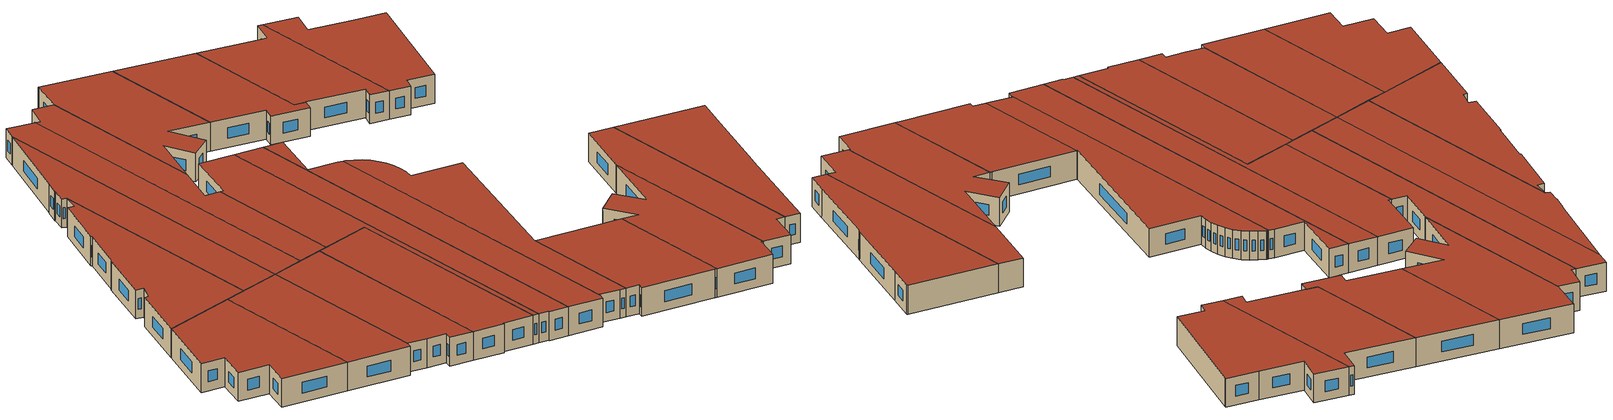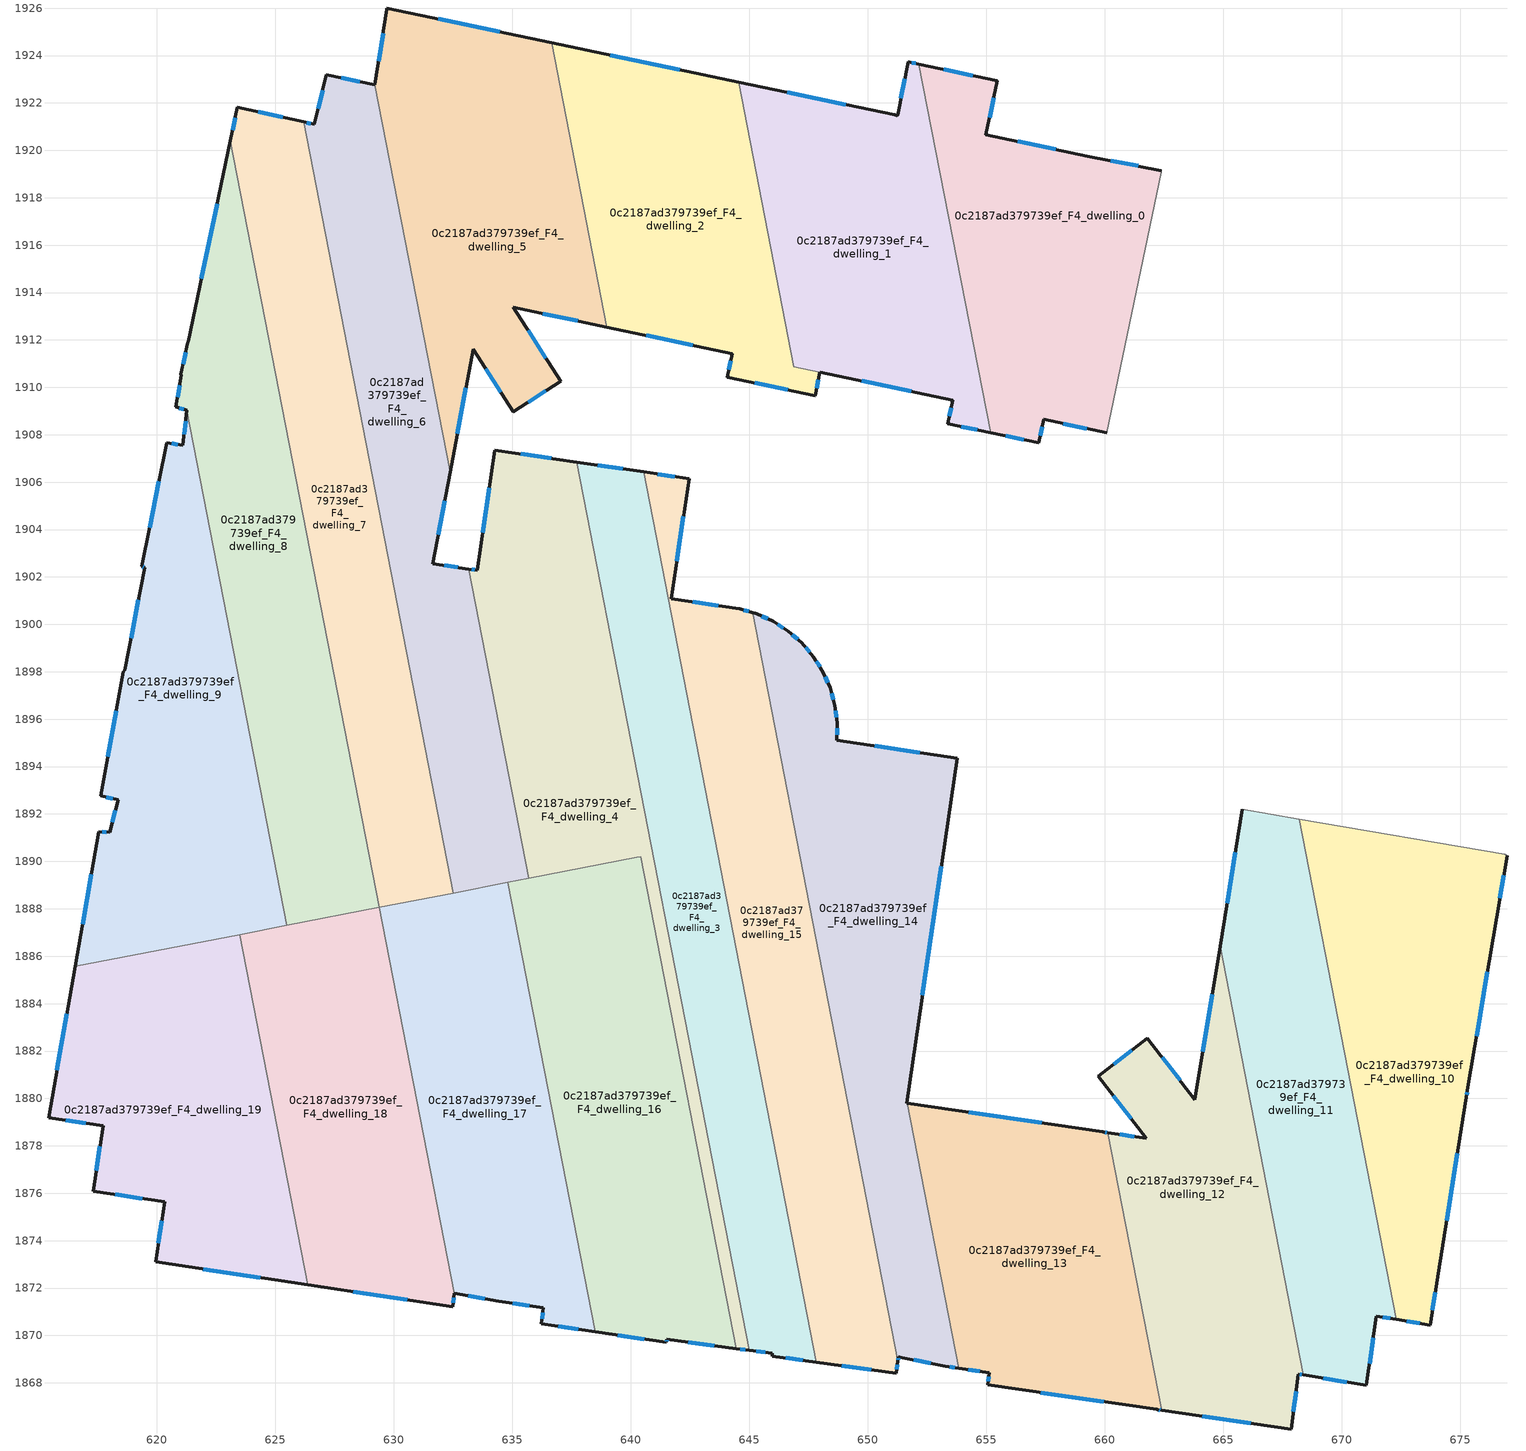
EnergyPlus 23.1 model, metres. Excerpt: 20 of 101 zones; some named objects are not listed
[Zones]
0c2187ad379739ef_F4_dwelling_0
 floor to 0c2187ad379739ef_F3_dwelling_0 (EU_floor_Construction): 662.39,1919.15 662.38,1919.07 660.07,1908.08 657.42,1908.65 657.22,1907.65 655.18,1908.08 652.16,1923.64 655.46,1922.93 654.99,1920.66 659.26,1919.76 z12
 wall outside (EU_wall_Construction): 655.18,1908.08 657.22,1907.65 657.42,1908.65 660.07,1908.08 / 662.39,1919.15 659.26,1919.76 654.99,1920.66 655.46,1922.93 652.16,1923.64 z12:15
 wall adiabatic (EU_wall_Construction): 660.07,1908.08 662.38,1919.07 662.39,1919.15 z12:15
 wall to 0c2187ad379739ef_F4_dwelling_1 (EU_wall_Construction): 652.16,1923.64 655.18,1908.08 z12:15
 window (EU_Window_Construction): 658.25,1908.47 659.24,1908.26 / 657.29,1907.96 657.36,1908.33 / 655.82,1907.95 656.58,1907.79 / 654.43,1923.15 653.2,1923.42 / 655.14,1921.37 655.32,1922.22 / 657.92,1920.04 656.33,1920.38 / 661.41,1919.34 660.24,1919.57 z12.94:14.06
 roof outside (EU_roof_Construction): 660.07,1908.08 662.38,1919.07 662.39,1919.15 659.26,1919.76 654.99,1920.66 655.46,1922.93 652.16,1923.64 655.18,1908.08 657.22,1907.65 657.42,1908.65 z15
0c2187ad379739ef_F4_dwelling_1
 floor to 0c2187ad379739ef_F3_dwelling_1 (EU_floor_Construction): 652.16,1923.64 655.18,1908.08 653.38,1908.47 653.59,1909.46 646.88,1910.88 644.55,1922.88 651.14,1921.49 651.25,1921.47 651.26,1921.49 651.71,1923.74 z12
 wall outside (EU_wall_Construction): 647.99,1910.64 653.59,1909.46 653.38,1908.47 655.18,1908.08 / 652.16,1923.64 651.71,1923.74 651.26,1921.49 651.25,1921.47 651.14,1921.49 644.55,1922.88 z12:15
 wall to 0c2187ad379739ef_F4_dwelling_2 (EU_wall_Construction): 646.88,1910.87 647.98,1910.64 / 644.55,1922.88 646.88,1910.88 z12:15
 window (EU_Window_Construction): 653.52,1909.15 653.44,1908.78 / 649.74,1910.27 651.83,1909.83 / 649.07,1921.93 646.61,1922.45 / 651.57,1923.03 651.4,1922.19 / 652.02,1923.67 651.85,1923.71 / 653.94,1908.35 654.62,1908.2 z12.94:14.06
 roof outside (EU_roof_Construction): 655.18,1908.08 652.16,1923.64 651.71,1923.74 651.26,1921.49 651.25,1921.47 651.14,1921.49 644.55,1922.88 646.88,1910.88 653.59,1909.46 653.38,1908.47 z15
0c2187ad379739ef_F4_dwelling_10
 floor to 0c2187ad379739ef_F3_dwelling_10 (EU_floor_Construction): 676.88,1890.3 676.98,1890.24 676.53,1887.63 675.3,1880.34 675.25,1880.06 674.04,1872.47 673.73,1870.43 672.3,1870.67 668.2,1891.78 z12
 wall outside (EU_wall_Construction): 672.3,1870.67 673.73,1870.43 674.04,1872.47 675.25,1880.06 675.3,1880.34 676.53,1887.63 676.98,1890.24 z12:15
 wall to 0c2187ad379739ef_F4_dwelling_11 (EU_wall_Construction): 668.2,1891.78 672.3,1870.67 z12:15
 wall adiabatic (EU_wall_Construction): 676.98,1890.24 676.88,1890.3 668.2,1891.78 z12:15
 window (EU_Window_Construction): 675.69,1882.63 676.14,1885.35 / 675.27,1880.15 675.29,1880.25 / 674.42,1874.85 674.87,1877.68 / 673.83,1871.07 673.94,1871.83 / 672.75,1870.6 673.28,1870.51 / 676.67,1888.45 676.84,1889.42 z12.94:14.06
 roof outside (EU_roof_Construction): 673.73,1870.43 674.04,1872.47 675.25,1880.06 675.3,1880.34 676.53,1887.63 676.98,1890.24 676.88,1890.3 668.2,1891.78 672.3,1870.67 z15
0c2187ad379739ef_F4_dwelling_11
 floor to 0c2187ad379739ef_F3_dwelling_11 (EU_floor_Construction): 668.2,1891.78 672.3,1870.67 671.46,1870.82 671.04,1867.9 668.37,1868.33 664.86,1886.41 665.81,1892.19 z12
 wall outside (EU_wall_Construction): 668.37,1868.33 671.04,1867.9 671.46,1870.82 672.3,1870.67 / 665.81,1892.19 664.86,1886.41 z12:15
 wall adiabatic (EU_wall_Construction): 668.2,1891.78 665.81,1892.19 z12:15
 wall to 0c2187ad379739ef_F4_dwelling_12 (EU_wall_Construction): 664.86,1886.41 668.37,1868.33 z12:15
 window (EU_Window_Construction): 671.72,1870.77 672.04,1870.72 / 671.17,1868.81 671.33,1869.9 / 669.21,1868.2 670.2,1868.03 / 665.51,1890.38 665.16,1888.23 z12.94:14.06
 roof outside (EU_roof_Construction): 671.04,1867.9 671.46,1870.82 672.3,1870.67 668.2,1891.78 665.81,1892.19 664.86,1886.41 668.37,1868.33 z15
0c2187ad379739ef_F4_dwelling_12
 floor to 0c2187ad379739ef_F3_dwelling_12 (EU_floor_Construction): 664.86,1886.41 668.37,1868.33 668.16,1868.37 667.86,1866.05 662.4,1866.84 660.12,1878.55 661.75,1878.32 659.72,1880.94 661.8,1882.55 663.8,1879.95 z12
 wall outside (EU_wall_Construction): 664.86,1886.41 663.8,1879.95 661.8,1882.55 659.72,1880.94 661.75,1878.32 660.12,1878.55 / 662.4,1866.84 667.86,1866.05 668.16,1868.37 668.37,1868.33 z12:15
 wall to 0c2187ad379739ef_F4_dwelling_13 (EU_wall_Construction): 660.12,1878.55 662.4,1866.84 z12:15
 window (EU_Window_Construction): 660.35,1880.12 661.11,1879.14 / 661.15,1882.04 660.37,1881.44 / 663.17,1880.76 662.43,1881.73 / 664.53,1884.39 664.13,1881.98 / 668.23,1868.36 668.31,1868.34 / 667.96,1866.78 668.07,1867.64 / 664.11,1866.6 666.15,1866.3 / 661.24,1878.39 660.63,1878.48 z12.94:14.06
 roof outside (EU_roof_Construction): 667.86,1866.05 668.16,1868.37 668.37,1868.33 664.86,1886.41 663.8,1879.95 661.8,1882.55 659.72,1880.94 661.75,1878.32 660.12,1878.55 662.4,1866.84 z15
0c2187ad379739ef_F4_dwelling_13
 floor to 0c2187ad379739ef_F3_dwelling_13 (EU_floor_Construction): 660.12,1878.55 662.4,1866.84 662.24,1866.87 662.19,1866.88 655.05,1867.91 655.12,1868.42 653.84,1868.62 651.68,1879.79 659.91,1878.58 659.97,1878.58 z12
 wall outside (EU_wall_Construction): 660.12,1878.55 659.97,1878.58 659.91,1878.58 651.68,1879.79 / 653.84,1868.62 655.12,1868.42 655.05,1867.91 662.19,1866.88 662.24,1866.87 662.4,1866.84 z12:15
 wall to 0c2187ad379739ef_F4_dwelling_14 (EU_wall_Construction): 651.68,1879.79 653.84,1868.62 z12:15
 window (EU_Window_Construction): 657.33,1878.96 654.26,1879.41 / 660.07,1878.56 660.02,1878.57 / 662.29,1866.86 662.35,1866.85 / 657.29,1867.59 659.95,1867.2 / 655.1,1868.26 655.08,1868.07 / 654.25,1868.56 654.72,1868.48 z12.94:14.06
 roof outside (EU_roof_Construction): 662.4,1866.84 660.12,1878.55 659.97,1878.58 659.91,1878.58 651.68,1879.79 653.84,1868.62 655.12,1868.42 655.05,1867.91 662.19,1866.88 662.24,1866.87 z15
0c2187ad379739ef_F4_dwelling_14
 floor to 0c2187ad379739ef_F3_dwelling_14 (EU_floor_Construction): 653.77,1894.35 651.64,1879.8 651.68,1879.79 653.84,1868.62 653.27,1868.71 651.34,1869.09 651.29,1869.09 651.27,1868.93 645.14,1900.5 645.25,1900.47 645.32,1900.45 646,1900.13 646.64,1899.71 647.22,1899.22 647.71,1898.64 648.11,1898 648.41,1897.32 648.61,1896.59 648.71,1895.86 648.7,1895.11 z12
 wall outside (EU_wall_Construction): 651.68,1879.79 651.64,1879.8 653.77,1894.35 648.7,1895.11 648.71,1895.86 648.61,1896.59 648.41,1897.32 648.11,1898 647.71,1898.64 647.22,1899.22 646.64,1899.71 646,1900.13 645.32,1900.45 645.25,1900.47 645.14,1900.5 / 651.27,1868.93 651.29,1869.09 651.34,1869.09 653.27,1868.71 653.84,1868.62 z12:15
 wall to 0c2187ad379739ef_F4_dwelling_15 (EU_wall_Construction): 645.14,1900.5 651.27,1868.93 z12:15
 window (EU_Window_Construction): 647.04,1899.37 646.82,1899.56 / 647.56,1898.82 647.37,1899.04 / 647.99,1898.2 647.84,1898.44 / 648.32,1897.54 648.21,1897.79 / 648.55,1896.82 648.48,1897.09 / 648.68,1896.09 648.64,1896.36 / 648.7,1895.34 648.71,1895.62 / 652.18,1894.59 650.29,1894.87 / 652.31,1884.36 653.1,1889.79 / 653.45,1868.68 653.66,1868.65 / 651.95,1868.97 652.67,1868.83 / 651.28,1868.98 651.29,1869.04 / 645.79,1900.23 645.53,1900.35 / 646.44,1899.84 646.2,1900 z12.94:14.06
 roof outside (EU_roof_Construction): 653.84,1868.62 651.68,1879.79 651.64,1879.8 653.77,1894.35 648.7,1895.11 648.71,1895.86 648.61,1896.59 648.41,1897.32 648.11,1898 647.71,1898.64 647.22,1899.22 646.64,1899.71 646,1900.13 645.32,1900.45 645.25,1900.47 645.14,1900.5 651.27,1868.93 651.29,1869.09 651.34,1869.09 653.27,1868.71 z15
0c2187ad379739ef_F4_dwelling_15
 floor to 0c2187ad379739ef_F3_dwelling_15 (EU_floor_Construction): 645.14,1900.5 651.27,1868.93 651.2,1868.4 647.84,1868.87 640.54,1906.43 642.46,1906.15 641.71,1901.08 644.58,1900.65 644.6,1900.65 z12
 wall outside (EU_wall_Construction): 647.84,1868.87 651.2,1868.4 651.27,1868.93 / 645.14,1900.5 644.6,1900.65 644.58,1900.65 641.71,1901.08 642.46,1906.15 640.54,1906.43 z12:15
 wall to 0c2187ad379739ef_F4_dwelling_3 (EU_wall_Construction): 640.54,1906.43 647.84,1868.87 z12:15
 window (EU_Window_Construction): 648.89,1868.72 650.15,1868.55 / 641.86,1906.24 641.14,1906.34 / 641.94,1902.67 642.22,1904.56 / 643.68,1900.79 642.61,1900.95 / 644.97,1900.55 644.77,1900.6 / 651.23,1868.57 651.25,1868.76 z12.94:14.06
 roof outside (EU_roof_Construction): 651.2,1868.4 651.27,1868.93 645.14,1900.5 644.6,1900.65 644.58,1900.65 641.71,1901.08 642.46,1906.15 640.54,1906.43 647.84,1868.87 z15
0c2187ad379739ef_F4_dwelling_16
 floor to 0c2187ad379739ef_F3_dwelling_16 (EU_floor_Construction): 640.41,1890.2 644.44,1869.45 641.52,1869.84 641.5,1869.7 638.5,1870.15 634.82,1889.11 z12
 wall outside (EU_wall_Construction): 638.5,1870.15 641.5,1869.7 641.52,1869.84 644.44,1869.45 z12:15
 wall to 0c2187ad379739ef_F4_dwelling_4 (EU_wall_Construction): 644.44,1869.45 640.41,1890.2 640.25,1890.17 635.7,1889.29 z12:15
 wall to 0c2187ad379739ef_F4_dwelling_17 (EU_wall_Construction): 634.82,1889.11 638.5,1870.15 z12:15
 wall to 0c2187ad379739ef_F4_dwelling_6 (EU_wall_Construction): 635.7,1889.29 634.82,1889.11 z12:15
 window (EU_Window_Construction): 642.44,1869.72 643.53,1869.57 / 641.51,1869.75 641.52,1869.8 / 639.44,1870.01 640.56,1869.84 z12.94:14.06
 roof outside (EU_roof_Construction): 644.44,1869.45 640.41,1890.2 634.82,1889.11 638.5,1870.15 641.5,1869.7 641.52,1869.84 z15
0c2187ad379739ef_F4_dwelling_17
 floor to 0c2187ad379739ef_F3_dwelling_17 (EU_floor_Construction): 634.82,1889.11 638.5,1870.15 636.23,1870.49 636.32,1871.17 634.42,1871.44 632.55,1871.78 629.39,1888.06 z12
 wall outside (EU_wall_Construction): 632.55,1871.78 634.42,1871.44 636.32,1871.17 636.23,1870.49 638.5,1870.15 z12:15
 wall to 0c2187ad379739ef_F4_dwelling_18 (EU_wall_Construction): 629.39,1888.06 632.55,1871.78 z12:15
 wall to 0c2187ad379739ef_F4_dwelling_7 (EU_wall_Construction): 632.51,1888.67 629.39,1888.06 z12:15
 wall to 0c2187ad379739ef_F4_dwelling_6 (EU_wall_Construction): 634.82,1889.11 632.51,1888.67 z12:15
 window (EU_Window_Construction): 635.02,1871.36 635.72,1871.26 / 633.14,1871.67 633.84,1871.55 / 636.94,1870.39 637.79,1870.26 / 636.29,1870.96 636.26,1870.71 z12.94:14.06
 roof outside (EU_roof_Construction): 638.5,1870.15 634.82,1889.11 629.39,1888.06 632.55,1871.78 634.42,1871.44 636.32,1871.17 636.23,1870.49 z15
0c2187ad379739ef_F4_dwelling_18
 floor to 0c2187ad379739ef_F3_dwelling_18 (EU_floor_Construction): 629.39,1888.06 632.55,1871.78 632.49,1871.21 626.38,1872.13 623.51,1886.92 z12
 wall outside (EU_wall_Construction): 626.38,1872.13 632.49,1871.21 632.55,1871.78 z12:15
 wall to 0c2187ad379739ef_F4_dwelling_19 (EU_wall_Construction): 623.51,1886.92 626.38,1872.13 z12:15
 wall to 0c2187ad379739ef_F4_dwelling_8 (EU_wall_Construction): 629.39,1888.06 625.5,1887.3 z12:15
 wall to 0c2187ad379739ef_F4_dwelling_9 (EU_wall_Construction): 625.5,1887.3 623.51,1886.92 z12:15
 window (EU_Window_Construction): 628.29,1871.84 630.57,1871.5 / 632.51,1871.39 632.53,1871.6 z12.94:14.06
 roof outside (EU_roof_Construction): 632.49,1871.21 632.55,1871.78 629.39,1888.06 623.51,1886.92 626.38,1872.13 z15
0c2187ad379739ef_F4_dwelling_19
 floor to 0c2187ad379739ef_F3_dwelling_19 (EU_floor_Construction): 623.51,1886.92 626.38,1872.13 619.95,1873.1 620.33,1875.63 617.32,1876.09 617.73,1878.84 615.44,1879.19 616.56,1885.57 z12
 wall outside (EU_wall_Construction): 616.56,1885.57 615.44,1879.19 617.73,1878.84 617.32,1876.09 620.33,1875.63 619.95,1873.1 626.38,1872.13 z12:15
 wall to 0c2187ad379739ef_F4_dwelling_9 (EU_wall_Construction): 623.51,1886.92 616.56,1885.57 z12:15
 window (EU_Window_Construction): 621.97,1872.8 624.36,1872.44 / 620.21,1874.84 620.07,1873.9 / 618.26,1875.95 619.39,1875.78 / 617.6,1877.98 617.45,1876.95 / 616.16,1879.08 617.02,1878.95 / 616.21,1883.57 615.79,1881.19 z12.94:14.06
 roof outside (EU_roof_Construction): 626.38,1872.13 623.51,1886.92 616.56,1885.57 615.44,1879.19 617.73,1878.84 617.32,1876.09 620.33,1875.63 619.95,1873.1 z15
0c2187ad379739ef_F4_dwelling_2
 floor to 0c2187ad379739ef_F3_dwelling_2 (EU_floor_Construction): 644.55,1922.88 646.88,1910.87 647.98,1910.64 647.78,1909.65 644.06,1910.43 644.28,1911.43 639,1912.54 636.67,1924.54 z12
 wall outside (EU_wall_Construction): 639,1912.54 644.28,1911.43 644.06,1910.43 647.78,1909.65 647.98,1910.64 / 644.55,1922.88 636.67,1924.54 z12:15
 wall to 0c2187ad379739ef_F4_dwelling_5 (EU_wall_Construction): 636.67,1924.54 639,1912.54 z12:15
 window (EU_Window_Construction): 647.84,1909.96 647.92,1910.33 / 645.23,1910.19 646.61,1909.89 / 644.21,1911.12 644.13,1910.74 / 640.65,1912.19 642.62,1911.78 / 642.08,1923.4 639.14,1924.02 z12.94:14.06
 roof outside (EU_roof_Construction): 647.78,1909.65 647.98,1910.64 646.88,1910.87 644.55,1922.88 636.67,1924.54 639,1912.54 644.28,1911.43 644.06,1910.43 z15
0c2187ad379739ef_F4_dwelling_3
 floor to 0c2187ad379739ef_F3_dwelling_3 (EU_floor_Construction): 640.54,1906.43 647.84,1868.87 645.96,1869.13 645.97,1869.24 645,1869.37 637.72,1906.85 z12
 wall outside (EU_wall_Construction): 645,1869.37 645.97,1869.24 645.96,1869.13 647.84,1868.87 / 640.54,1906.43 637.72,1906.85 z12:15
 wall to 0c2187ad379739ef_F4_dwelling_4 (EU_wall_Construction): 637.72,1906.85 645,1869.37 z12:15
 window (EU_Window_Construction): 645.3,1869.33 645.67,1869.28 / 639.66,1906.56 638.6,1906.72 / 646.55,1869.05 647.25,1868.95 z12.94:14.06
 roof outside (EU_roof_Construction): 647.84,1868.87 640.54,1906.43 637.72,1906.85 645,1869.37 645.97,1869.24 645.96,1869.13 z15
0c2187ad379739ef_F4_dwelling_4
 floor to 0c2187ad379739ef_F3_dwelling_4 (EU_floor_Construction): 637.72,1906.85 645,1869.37 644.44,1869.45 640.41,1890.2 640.24,1890.17 635.7,1889.29 633.17,1902.33 633.53,1902.28 634.27,1907.35 z12
 wall outside (EU_wall_Construction): 637.72,1906.85 634.27,1907.35 633.53,1902.28 633.17,1902.33 / 644.44,1869.45 645,1869.37 z12:15
 wall to 0c2187ad379739ef_F4_dwelling_6 (EU_wall_Construction): 633.17,1902.33 635.7,1889.29 z12:15
 window (EU_Window_Construction): 633.42,1902.3 633.28,1902.32 / 634.04,1905.76 633.76,1903.87 / 636.64,1907.01 635.35,1907.19 / 644.62,1869.43 644.82,1869.4 z12.94:14.06
 roof outside (EU_roof_Construction): 645,1869.37 637.72,1906.85 634.27,1907.35 633.53,1902.28 633.17,1902.33 635.7,1889.29 640.24,1890.17 640.41,1890.2 644.44,1869.45 z15
0c2187ad379739ef_F4_dwelling_5
 floor to 0c2187ad379739ef_F3_dwelling_5 (EU_floor_Construction): 636.67,1924.54 639,1912.54 635.05,1913.38 637.05,1910.26 635.04,1908.97 633.35,1911.62 632.38,1906.42 629.2,1922.76 629.71,1925.95 629.7,1926 z12
 wall outside (EU_wall_Construction): 632.38,1906.42 633.35,1911.62 635.04,1908.97 637.05,1910.26 635.05,1913.38 639,1912.54 / 636.67,1924.54 629.7,1926 629.71,1925.95 629.2,1922.76 z12:15
 wall to 0c2187ad379739ef_F4_dwelling_6 (EU_wall_Construction): 629.2,1922.76 632.38,1906.42 z12:15
 window (EU_Window_Construction): 633.88,1910.79 634.51,1909.8 / 632.68,1908.05 633.04,1909.99 / 629.55,1924.95 629.36,1923.76 / 634.48,1925 631.89,1925.55 / 636.28,1913.11 637.76,1912.8 / 636.42,1911.24 635.67,1912.4 / 635.67,1909.37 636.42,1909.86 z12.94:14.06
 roof outside (EU_roof_Construction): 637.05,1910.26 635.05,1913.38 639,1912.54 636.67,1924.54 629.7,1926 629.71,1925.95 629.2,1922.76 632.38,1906.42 633.35,1911.62 635.04,1908.97 z15
0c2187ad379739ef_F4_dwelling_6
 floor to 0c2187ad379739ef_F3_dwelling_6 (EU_floor_Construction): 629.2,1922.76 632.38,1906.42 631.65,1902.56 633.17,1902.33 635.7,1889.29 632.51,1888.67 626.2,1921.2 626.65,1921.1 627.16,1923.19 z12
 wall outside (EU_wall_Construction): 629.2,1922.76 627.16,1923.19 626.65,1921.1 626.2,1921.2 / 633.17,1902.33 631.65,1902.56 632.38,1906.42 z12:15
 wall to 0c2187ad379739ef_F4_dwelling_7 (EU_wall_Construction): 626.2,1921.2 632.51,1888.67 z12:15
 window (EU_Window_Construction): 627,1922.53 626.81,1921.75 / 628.56,1922.9 627.8,1923.05 / 631.88,1903.77 632.15,1905.21 / 632.7,1902.4 632.13,1902.49 / 626.51,1921.13 626.34,1921.17 z12.94:14.06
 roof outside (EU_roof_Construction): 635.7,1889.29 633.17,1902.33 631.65,1902.56 632.38,1906.42 629.2,1922.76 627.16,1923.19 626.65,1921.1 626.2,1921.2 632.51,1888.67 z15
0c2187ad379739ef_F4_dwelling_7
 floor to 0c2187ad379739ef_F3_dwelling_7 (EU_floor_Construction): 626.2,1921.2 632.51,1888.67 629.39,1888.06 623.11,1920.4 623.4,1921.82 z12
 wall outside (EU_wall_Construction): 626.2,1921.2 623.4,1921.82 623.11,1920.4 z12:15
 wall to 0c2187ad379739ef_F4_dwelling_8 (EU_wall_Construction): 623.11,1920.4 629.39,1888.06 z12:15
 window (EU_Window_Construction): 623.31,1921.37 623.2,1920.84 / 625.32,1921.39 624.28,1921.62 z12.94:14.06
 roof outside (EU_roof_Construction): 632.51,1888.67 626.2,1921.2 623.4,1921.82 623.11,1920.4 629.39,1888.06 z15
0c2187ad379739ef_F4_dwelling_8
 floor to 0c2187ad379739ef_F3_dwelling_8 (EU_floor_Construction): 623.11,1920.4 629.39,1888.06 625.5,1887.3 621.28,1909.03 620.81,1909.17 621.04,1910.5 621.02,1910.55 621.31,1911.9 621.32,1911.93 z12
 wall outside (EU_wall_Construction): 623.11,1920.4 621.32,1911.93 621.31,1911.9 621.02,1910.55 621.04,1910.5 620.81,1909.17 621.28,1909.03 z12:15
 wall to 0c2187ad379739ef_F4_dwelling_9 (EU_wall_Construction): 621.28,1909.03 625.5,1887.3 z12:15
 window (EU_Window_Construction): 622.55,1917.74 621.88,1914.59 / 620.96,1909.13 621.13,1909.07 / 620.97,1910.09 620.89,1909.59 / 621.22,1911.48 621.11,1910.97 z12.94:14.06
 roof outside (EU_roof_Construction): 629.39,1888.06 623.11,1920.4 621.32,1911.93 621.31,1911.9 621.02,1910.55 621.04,1910.5 620.81,1909.17 621.28,1909.03 625.5,1887.3 z15
0c2187ad379739ef_F4_dwelling_9
 floor to 0c2187ad379739ef_F3_dwelling_9 (EU_floor_Construction): 621.28,1909.03 625.5,1887.3 616.56,1885.57 617.55,1891.25 618.01,1891.23 618.38,1892.59 617.63,1892.77 618.58,1898 618.66,1898.06 619.49,1902.39 619.37,1902.44 620.42,1907.67 621.11,1907.55 z12
 wall outside (EU_wall_Construction): 621.28,1909.03 621.11,1907.55 620.42,1907.67 619.37,1902.44 619.49,1902.39 618.66,1898.06 618.58,1898 617.63,1892.77 618.38,1892.59 618.01,1891.23 617.55,1891.25 616.56,1885.57 z12:15
 window (EU_Window_Construction): 618.28,1896.36 617.93,1894.41 / 619.23,1901.03 618.92,1899.42 / 619.41,1902.43 619.45,1902.41 / 620.09,1906.03 619.7,1904.08 / 620.89,1907.59 620.64,1907.63 / 621.22,1908.56 621.16,1908.01 / 617.24,1889.47 616.87,1887.35 / 617.87,1891.24 617.7,1891.24 / 618.26,1892.17 618.12,1891.66 / 617.87,1892.71 618.14,1892.65 z12.94:14.06
 roof outside (EU_roof_Construction): 625.5,1887.3 621.28,1909.03 621.11,1907.55 620.42,1907.67 619.37,1902.44 619.49,1902.39 618.66,1898.06 618.58,1898 617.63,1892.77 618.38,1892.59 618.01,1891.23 617.55,1891.25 616.56,1885.57 z15
[Building]
EU S2 Campaign: North Axis=0; Terrain=City; Solar Distribution=FullExterior
[Site:Location]
Vienna: Latitude=48; Longitude=16.5; Time Zone=1; Elevation=183
[SizingPeriod:WeatherFileDays]
AnnualSizingPeriod: Begin Month=1; Begin Day of Month=1; End Month=12; End Day of Month=31; Day of Week for Start Day=Monday; Use Weather File Daylight Saving Period=No; Use Weather File Rain and Snow Indicators=No
[MATERIAL]
EU_InternalMass_Material: Roughness=MediumRough; Thickness=0.1; Conductivity=1; Density=1800; Specific Heat=900; Thermal Absorptance=0.9; Solar Absorptance=0.7; Visible Absorptance=0.7
[MATERIAL:NOMASS] Roughness=MediumRough; Thermal Absorptance=0.9; Solar Absorptance=0.7; Visible Absorptance=0.7
Name | Thermal Resistance
EU_wall_NoMass | 0.914258
EU_roof_NoMass | 0.954009
EU_floor_NoMass | 1.09711
[WINDOWMATERIAL:SIMPLEGLAZINGSYSTEM]
EU_Window_SimpleGlazing: UFactor=2.09642; Solar Heat Gain Coefficient=0.65; Visible Transmittance=0.65
[CONSTRUCTION]
EU_wall_Construction: EU_wall_NoMass
EU_roof_Construction: EU_roof_NoMass
EU_floor_Construction: EU_floor_NoMass
EU_Window_Construction: EU_Window_SimpleGlazing
EU_InternalMass_Construction: EU_InternalMass_Material
[ZONE] Type=1; Multiplier=1; Ceiling Height=autocalculate; Floor Area=autocalculate; Part of Total Floor Area=Yes
Name | Volume
0c2187ad379739ef_F4_dwelling_0 | 283.478
0c2187ad379739ef_F4_dwelling_1 | 291.034
0c2187ad379739ef_F4_dwelling_10 | 310.802
0c2187ad379739ef_F4_dwelling_11 | 286.964
0c2187ad379739ef_F4_dwelling_12 | 286.286
0c2187ad379739ef_F4_dwelling_13 | 286.643
0c2187ad379739ef_F4_dwelling_14 | 345.364
0c2187ad379739ef_F4_dwelling_15 | 348.831
0c2187ad379739ef_F4_dwelling_16 | 345.777
0c2187ad379739ef_F4_dwelling_17 | 296.875
0c2187ad379739ef_F4_dwelling_18 | 289.691
0c2187ad379739ef_F4_dwelling_19 | 310.811
0c2187ad379739ef_F4_dwelling_2 | 283.622
0c2187ad379739ef_F4_dwelling_3 | 308.72
0c2187ad379739ef_F4_dwelling_4 | 298.505
0c2187ad379739ef_F4_dwelling_5 | 336.044
0c2187ad379739ef_F4_dwelling_6 | 324.014
0c2187ad379739ef_F4_dwelling_7 | 322.033
0c2187ad379739ef_F4_dwelling_8 | 336.841
0c2187ad379739ef_F4_dwelling_9 | 323.27
[INTERNALMASS] Construction=EU_InternalMass_Construction
Name | Zone or ZoneList | Surface Area
0c2187ad379739ef_F4_dwelling_0_EU_InternalMass | 0c2187ad379739ef_F4_dwelling_0 | 94.491
0c2187ad379739ef_F4_dwelling_1_EU_InternalMass | 0c2187ad379739ef_F4_dwelling_1 | 97.0265
0c2187ad379739ef_F4_dwelling_2_EU_InternalMass | 0c2187ad379739ef_F4_dwelling_2 | 94.5359
0c2187ad379739ef_F4_dwelling_3_EU_InternalMass | 0c2187ad379739ef_F4_dwelling_3 | 102.909
0c2187ad379739ef_F4_dwelling_4_EU_InternalMass | 0c2187ad379739ef_F4_dwelling_4 | 99.5194
0c2187ad379739ef_F4_dwelling_5_EU_InternalMass | 0c2187ad379739ef_F4_dwelling_5 | 112.025
0c2187ad379739ef_F4_dwelling_6_EU_InternalMass | 0c2187ad379739ef_F4_dwelling_6 | 107.994
0c2187ad379739ef_F4_dwelling_7_EU_InternalMass | 0c2187ad379739ef_F4_dwelling_7 | 107.357
0c2187ad379739ef_F4_dwelling_8_EU_InternalMass | 0c2187ad379739ef_F4_dwelling_8 | 112.28
0c2187ad379739ef_F4_dwelling_9_EU_InternalMass | 0c2187ad379739ef_F4_dwelling_9 | 107.757
0c2187ad379739ef_F4_dwelling_10_EU_InternalMass | 0c2187ad379739ef_F4_dwelling_10 | 103.601
0c2187ad379739ef_F4_dwelling_11_EU_InternalMass | 0c2187ad379739ef_F4_dwelling_11 | 95.6495
0c2187ad379739ef_F4_dwelling_12_EU_InternalMass | 0c2187ad379739ef_F4_dwelling_12 | 95.4299
0c2187ad379739ef_F4_dwelling_13_EU_InternalMass | 0c2187ad379739ef_F4_dwelling_13 | 95.5499
0c2187ad379739ef_F4_dwelling_14_EU_InternalMass | 0c2187ad379739ef_F4_dwelling_14 | 115.104
0c2187ad379739ef_F4_dwelling_15_EU_InternalMass | 0c2187ad379739ef_F4_dwelling_15 | 116.276
0c2187ad379739ef_F4_dwelling_16_EU_InternalMass | 0c2187ad379739ef_F4_dwelling_16 | 115.246
0c2187ad379739ef_F4_dwelling_17_EU_InternalMass | 0c2187ad379739ef_F4_dwelling_17 | 98.967
0c2187ad379739ef_F4_dwelling_18_EU_InternalMass | 0c2187ad379739ef_F4_dwelling_18 | 96.5633
0c2187ad379739ef_F4_dwelling_19_EU_InternalMass | 0c2187ad379739ef_F4_dwelling_19 | 103.604
[OTHEREQUIPMENT] Fuel Type=Electricity; Design Level Calculation Method=Watts/Area; Power per Zone Floor Area=1; Fraction Latent=0; Fraction Radiant=0; Fraction Lost=0; Carbon Dioxide Generation Rate=0; EndUse Subcategory=EU_Step8_InternalGains
Name | Zone or ZoneList or Space or SpaceList | Schedule
EU_Step8_InternalGain_0c2187ad379739ef_F4_dwelling_0_f000 | 0c2187ad379739ef_F4_dwelling_0 | EU_Step8_GainSchedule_0c2187ad379739ef_F4_dwelling_0_f000
EU_Step8_InternalGain_0c2187ad379739ef_F4_dwelling_1_f000 | 0c2187ad379739ef_F4_dwelling_1 | EU_Step8_GainSchedule_0c2187ad379739ef_F4_dwelling_1_f000
EU_Step8_InternalGain_0c2187ad379739ef_F4_dwelling_2_f000 | 0c2187ad379739ef_F4_dwelling_2 | EU_Step8_GainSchedule_0c2187ad379739ef_F4_dwelling_2_f000
EU_Step8_InternalGain_0c2187ad379739ef_F4_dwelling_3_f000 | 0c2187ad379739ef_F4_dwelling_3 | EU_Step8_GainSchedule_0c2187ad379739ef_F4_dwelling_3_f000
EU_Step8_InternalGain_0c2187ad379739ef_F4_dwelling_4_f000 | 0c2187ad379739ef_F4_dwelling_4 | EU_Step8_GainSchedule_0c2187ad379739ef_F4_dwelling_4_f000
EU_Step8_InternalGain_0c2187ad379739ef_F4_dwelling_5_f000 | 0c2187ad379739ef_F4_dwelling_5 | EU_Step8_GainSchedule_0c2187ad379739ef_F4_dwelling_5_f000
EU_Step8_InternalGain_0c2187ad379739ef_F4_dwelling_6_f000 | 0c2187ad379739ef_F4_dwelling_6 | EU_Step8_GainSchedule_0c2187ad379739ef_F4_dwelling_6_f000
EU_Step8_InternalGain_0c2187ad379739ef_F4_dwelling_7_f000 | 0c2187ad379739ef_F4_dwelling_7 | EU_Step8_GainSchedule_0c2187ad379739ef_F4_dwelling_7_f000
EU_Step8_InternalGain_0c2187ad379739ef_F4_dwelling_8_f000 | 0c2187ad379739ef_F4_dwelling_8 | EU_Step8_GainSchedule_0c2187ad379739ef_F4_dwelling_8_f000
EU_Step8_InternalGain_0c2187ad379739ef_F4_dwelling_9_f000 | 0c2187ad379739ef_F4_dwelling_9 | EU_Step8_GainSchedule_0c2187ad379739ef_F4_dwelling_9_f000
EU_Step8_InternalGain_0c2187ad379739ef_F4_dwelling_10_f000 | 0c2187ad379739ef_F4_dwelling_10 | EU_Step8_GainSchedule_0c2187ad379739ef_F4_dwelling_10_f000
EU_Step8_InternalGain_0c2187ad379739ef_F4_dwelling_11_f000 | 0c2187ad379739ef_F4_dwelling_11 | EU_Step8_GainSchedule_0c2187ad379739ef_F4_dwelling_11_f000
EU_Step8_InternalGain_0c2187ad379739ef_F4_dwelling_12_f000 | 0c2187ad379739ef_F4_dwelling_12 | EU_Step8_GainSchedule_0c2187ad379739ef_F4_dwelling_12_f000
EU_Step8_InternalGain_0c2187ad379739ef_F4_dwelling_13_f000 | 0c2187ad379739ef_F4_dwelling_13 | EU_Step8_GainSchedule_0c2187ad379739ef_F4_dwelling_13_f000
EU_Step8_InternalGain_0c2187ad379739ef_F4_dwelling_14_f000 | 0c2187ad379739ef_F4_dwelling_14 | EU_Step8_GainSchedule_0c2187ad379739ef_F4_dwelling_14_f000
EU_Step8_InternalGain_0c2187ad379739ef_F4_dwelling_15_f000 | 0c2187ad379739ef_F4_dwelling_15 | EU_Step8_GainSchedule_0c2187ad379739ef_F4_dwelling_15_f000
EU_Step8_InternalGain_0c2187ad379739ef_F4_dwelling_16_f000 | 0c2187ad379739ef_F4_dwelling_16 | EU_Step8_GainSchedule_0c2187ad379739ef_F4_dwelling_16_f000
EU_Step8_InternalGain_0c2187ad379739ef_F4_dwelling_17_f000 | 0c2187ad379739ef_F4_dwelling_17 | EU_Step8_GainSchedule_0c2187ad379739ef_F4_dwelling_17_f000
EU_Step8_InternalGain_0c2187ad379739ef_F4_dwelling_18_f000 | 0c2187ad379739ef_F4_dwelling_18 | EU_Step8_GainSchedule_0c2187ad379739ef_F4_dwelling_18_f000
EU_Step8_InternalGain_0c2187ad379739ef_F4_dwelling_19_f000 | 0c2187ad379739ef_F4_dwelling_19 | EU_Step8_GainSchedule_0c2187ad379739ef_F4_dwelling_19_f000
[ZONEVENTILATION:DESIGNFLOWRATE] Schedule=EU_AlwaysOn; Design Flow Rate Calculation Method=AirChanges/Hour; Air Changes per Hour=0.546891; Ventilation Type=Natural; Fan Pressure Rise=0; Fan Total Efficiency=1; Constant Term Coefficient=1; Temperature Term Coefficient=0; Velocity Term Coefficient=0; Velocity Squared Term Coefficient=0; Minimum Indoor Temperature=-100; Maximum Indoor Temperature=100; Delta Temperature=-100; Minimum Outdoor Temperature=-100; Maximum Outdoor Temperature=100; Maximum Wind Speed=40
Name | Zone or ZoneList or Space or SpaceList
EU_ConstantAir_0c2187ad379739ef_F4_dwelling_0 | 0c2187ad379739ef_F4_dwelling_0
EU_ConstantAir_0c2187ad379739ef_F4_dwelling_1 | 0c2187ad379739ef_F4_dwelling_1
EU_ConstantAir_0c2187ad379739ef_F4_dwelling_2 | 0c2187ad379739ef_F4_dwelling_2
EU_ConstantAir_0c2187ad379739ef_F4_dwelling_3 | 0c2187ad379739ef_F4_dwelling_3
EU_ConstantAir_0c2187ad379739ef_F4_dwelling_4 | 0c2187ad379739ef_F4_dwelling_4
EU_ConstantAir_0c2187ad379739ef_F4_dwelling_5 | 0c2187ad379739ef_F4_dwelling_5
EU_ConstantAir_0c2187ad379739ef_F4_dwelling_6 | 0c2187ad379739ef_F4_dwelling_6
EU_ConstantAir_0c2187ad379739ef_F4_dwelling_7 | 0c2187ad379739ef_F4_dwelling_7
EU_ConstantAir_0c2187ad379739ef_F4_dwelling_8 | 0c2187ad379739ef_F4_dwelling_8
EU_ConstantAir_0c2187ad379739ef_F4_dwelling_9 | 0c2187ad379739ef_F4_dwelling_9
EU_ConstantAir_0c2187ad379739ef_F4_dwelling_10 | 0c2187ad379739ef_F4_dwelling_10
EU_ConstantAir_0c2187ad379739ef_F4_dwelling_11 | 0c2187ad379739ef_F4_dwelling_11
EU_ConstantAir_0c2187ad379739ef_F4_dwelling_12 | 0c2187ad379739ef_F4_dwelling_12
EU_ConstantAir_0c2187ad379739ef_F4_dwelling_13 | 0c2187ad379739ef_F4_dwelling_13
EU_ConstantAir_0c2187ad379739ef_F4_dwelling_14 | 0c2187ad379739ef_F4_dwelling_14
EU_ConstantAir_0c2187ad379739ef_F4_dwelling_15 | 0c2187ad379739ef_F4_dwelling_15
EU_ConstantAir_0c2187ad379739ef_F4_dwelling_16 | 0c2187ad379739ef_F4_dwelling_16
EU_ConstantAir_0c2187ad379739ef_F4_dwelling_17 | 0c2187ad379739ef_F4_dwelling_17
EU_ConstantAir_0c2187ad379739ef_F4_dwelling_18 | 0c2187ad379739ef_F4_dwelling_18
EU_ConstantAir_0c2187ad379739ef_F4_dwelling_19 | 0c2187ad379739ef_F4_dwelling_19
[HVACTEMPLATE:ZONE:IDEALLOADSAIRSYSTEM] System Availability Schedule=EU_AlwaysOn; Maximum Heating Supply Air Temperature=50; Minimum Cooling Supply Air Temperature=13; Maximum Heating Supply Air Humidity Ratio=0.0156; Minimum Cooling Supply Air Humidity Ratio=0.0077; Heating Limit=NoLimit; Cooling Limit=NoLimit; Heating Availability Schedule=EU_AlwaysOn; Cooling Availability Schedule=EU_CoolingOff; Dehumidification Control Type=ConstantSensibleHeatRatio; Cooling Sensible Heat Ratio=0.7; Dehumidification Setpoint=60; Humidification Control Type=None; Humidification Setpoint=30; Outdoor Air Method=None; Outdoor Air Flow Rate per Person=0.00944; Outdoor Air Flow Rate per Zone Floor Area=0; Outdoor Air Flow Rate per Zone=0; Demand Controlled Ventilation Type=None; Outdoor Air Economizer Type=NoEconomizer; Heat Recovery Type=None; Sensible Heat Recovery Effectiveness=0.7; Latent Heat Recovery Effectiveness=0.65
Name | Template Thermostat
0c2187ad379739ef_F4_dwelling_0 | EU_HeatOnly_0c2187ad379739ef_F4_dwelling_0
0c2187ad379739ef_F4_dwelling_1 | EU_HeatOnly_0c2187ad379739ef_F4_dwelling_1
0c2187ad379739ef_F4_dwelling_2 | EU_HeatOnly_0c2187ad379739ef_F4_dwelling_2
0c2187ad379739ef_F4_dwelling_3 | EU_HeatOnly_0c2187ad379739ef_F4_dwelling_3
0c2187ad379739ef_F4_dwelling_4 | EU_HeatOnly_0c2187ad379739ef_F4_dwelling_4
0c2187ad379739ef_F4_dwelling_5 | EU_HeatOnly_0c2187ad379739ef_F4_dwelling_5
0c2187ad379739ef_F4_dwelling_6 | EU_HeatOnly_0c2187ad379739ef_F4_dwelling_6
0c2187ad379739ef_F4_dwelling_7 | EU_HeatOnly_0c2187ad379739ef_F4_dwelling_7
0c2187ad379739ef_F4_dwelling_8 | EU_HeatOnly_0c2187ad379739ef_F4_dwelling_8
0c2187ad379739ef_F4_dwelling_9 | EU_HeatOnly_0c2187ad379739ef_F4_dwelling_9
0c2187ad379739ef_F4_dwelling_10 | EU_HeatOnly_0c2187ad379739ef_F4_dwelling_10
0c2187ad379739ef_F4_dwelling_11 | EU_HeatOnly_0c2187ad379739ef_F4_dwelling_11
0c2187ad379739ef_F4_dwelling_12 | EU_HeatOnly_0c2187ad379739ef_F4_dwelling_12
0c2187ad379739ef_F4_dwelling_13 | EU_HeatOnly_0c2187ad379739ef_F4_dwelling_13
0c2187ad379739ef_F4_dwelling_14 | EU_HeatOnly_0c2187ad379739ef_F4_dwelling_14
0c2187ad379739ef_F4_dwelling_15 | EU_HeatOnly_0c2187ad379739ef_F4_dwelling_15
0c2187ad379739ef_F4_dwelling_16 | EU_HeatOnly_0c2187ad379739ef_F4_dwelling_16
0c2187ad379739ef_F4_dwelling_17 | EU_HeatOnly_0c2187ad379739ef_F4_dwelling_17
0c2187ad379739ef_F4_dwelling_18 | EU_HeatOnly_0c2187ad379739ef_F4_dwelling_18
0c2187ad379739ef_F4_dwelling_19 | EU_HeatOnly_0c2187ad379739ef_F4_dwelling_19
[SIZING:ZONE] Zone Cooling Design Supply Air Temperature Input Method=SupplyAirTemperature; Zone Cooling Design Supply Air Temperature=13; Zone Heating Design Supply Air Temperature Input Method=SupplyAirTemperature; Zone Heating Design Supply Air Temperature=50; Zone Cooling Design Supply Air Humidity Ratio=0.008; Zone Heating Design Supply Air Humidity Ratio=0.008; Cooling Design Air Flow Method=DesignDay; Cooling Design Air Flow Rate=0; Cooling Minimum Air Flow per Zone Floor Area=0.000762; Cooling Minimum Air Flow=0; Cooling Minimum Air Flow Fraction=0.2; Heating Design Air Flow Method=DesignDay; Heating Design Air Flow Rate=0; Heating Maximum Air Flow per Zone Floor Area=0.002032; Heating Maximum Air Flow=0.141576; Heating Maximum Air Flow Fraction=0.3; Account for Dedicated Outdoor Air System=No; Dedicated Outdoor Air System Control Strategy=NeutralSupplyAir; Dedicated Outdoor Air Low Setpoint Temperature for Design=autosize; Dedicated Outdoor Air High Setpoint Temperature for Design=autosize; Zone Load Sizing Method=Sensible Load Only No Latent Load; Zone Latent Cooling Design Supply Air Humidity Ratio Input Method=HumidityRatioDifference; Zone Cooling Design Supply Air Humidity Ratio Difference=0.005; Zone Latent Heating Design Supply Air Humidity Ratio Input Method=HumidityRatioDifference; Zone Humidification Design Supply Air Humidity Ratio Difference=0.005
0c2187ad379739ef_F4_dwelling_0; 0c2187ad379739ef_F4_dwelling_1; 0c2187ad379739ef_F4_dwelling_2; 0c2187ad379739ef_F4_dwelling_3; 0c2187ad379739ef_F4_dwelling_4; 0c2187ad379739ef_F4_dwelling_5; 0c2187ad379739ef_F4_dwelling_6; 0c2187ad379739ef_F4_dwelling_7; 0c2187ad379739ef_F4_dwelling_8; 0c2187ad379739ef_F4_dwelling_9; 0c2187ad379739ef_F4_dwelling_10; 0c2187ad379739ef_F4_dwelling_11; 0c2187ad379739ef_F4_dwelling_12; 0c2187ad379739ef_F4_dwelling_13; 0c2187ad379739ef_F4_dwelling_14; 0c2187ad379739ef_F4_dwelling_15; 0c2187ad379739ef_F4_dwelling_16; 0c2187ad379739ef_F4_dwelling_17; 0c2187ad379739ef_F4_dwelling_18; 0c2187ad379739ef_F4_dwelling_19
[SCHEDULE:CONSTANT]
Name | Hourly Value
EU_AlwaysOn | 1
EU_CoolingOff | 0
[SCHEDULE:FILE] Column Number=1; Rows to Skip at Top=0; Number of Hours of Data=8760; Column Separator=Comma; Interpolate to Timestep=No; Minutes per Item=60; Adjust Schedule for Daylight Savings=Yes
Name | File
EU_Step8_GainSchedule_0c2187ad379739ef_F4_dwelling_0_f000 | ../../schedules/0c2187ad379739ef/0c2187ad379739ef_F4_dwelling_0_f000_gain.csv
EU_Step8_GainSchedule_0c2187ad379739ef_F4_dwelling_1_f000 | ../../schedules/0c2187ad379739ef/0c2187ad379739ef_F4_dwelling_1_f000_gain.csv
EU_Step8_GainSchedule_0c2187ad379739ef_F4_dwelling_2_f000 | ../../schedules/0c2187ad379739ef/0c2187ad379739ef_F4_dwelling_2_f000_gain.csv
EU_Step8_GainSchedule_0c2187ad379739ef_F4_dwelling_3_f000 | ../../schedules/0c2187ad379739ef/0c2187ad379739ef_F4_dwelling_3_f000_gain.csv
EU_Step8_GainSchedule_0c2187ad379739ef_F4_dwelling_4_f000 | ../../schedules/0c2187ad379739ef/0c2187ad379739ef_F4_dwelling_4_f000_gain.csv
EU_Step8_GainSchedule_0c2187ad379739ef_F4_dwelling_5_f000 | ../../schedules/0c2187ad379739ef/0c2187ad379739ef_F4_dwelling_5_f000_gain.csv
EU_Step8_GainSchedule_0c2187ad379739ef_F4_dwelling_6_f000 | ../../schedules/0c2187ad379739ef/0c2187ad379739ef_F4_dwelling_6_f000_gain.csv
EU_Step8_GainSchedule_0c2187ad379739ef_F4_dwelling_7_f000 | ../../schedules/0c2187ad379739ef/0c2187ad379739ef_F4_dwelling_7_f000_gain.csv
EU_Step8_GainSchedule_0c2187ad379739ef_F4_dwelling_8_f000 | ../../schedules/0c2187ad379739ef/0c2187ad379739ef_F4_dwelling_8_f000_gain.csv
EU_Step8_GainSchedule_0c2187ad379739ef_F4_dwelling_9_f000 | ../../schedules/0c2187ad379739ef/0c2187ad379739ef_F4_dwelling_9_f000_gain.csv
EU_Step8_GainSchedule_0c2187ad379739ef_F4_dwelling_10_f000 | ../../schedules/0c2187ad379739ef/0c2187ad379739ef_F4_dwelling_10_f000_gain.csv
EU_Step8_GainSchedule_0c2187ad379739ef_F4_dwelling_11_f000 | ../../schedules/0c2187ad379739ef/0c2187ad379739ef_F4_dwelling_11_f000_gain.csv
EU_Step8_GainSchedule_0c2187ad379739ef_F4_dwelling_12_f000 | ../../schedules/0c2187ad379739ef/0c2187ad379739ef_F4_dwelling_12_f000_gain.csv
EU_Step8_GainSchedule_0c2187ad379739ef_F4_dwelling_13_f000 | ../../schedules/0c2187ad379739ef/0c2187ad379739ef_F4_dwelling_13_f000_gain.csv
EU_Step8_GainSchedule_0c2187ad379739ef_F4_dwelling_14_f000 | ../../schedules/0c2187ad379739ef/0c2187ad379739ef_F4_dwelling_14_f000_gain.csv
EU_Step8_GainSchedule_0c2187ad379739ef_F4_dwelling_15_f000 | ../../schedules/0c2187ad379739ef/0c2187ad379739ef_F4_dwelling_15_f000_gain.csv
EU_Step8_GainSchedule_0c2187ad379739ef_F4_dwelling_16_f000 | ../../schedules/0c2187ad379739ef/0c2187ad379739ef_F4_dwelling_16_f000_gain.csv
EU_Step8_GainSchedule_0c2187ad379739ef_F4_dwelling_17_f000 | ../../schedules/0c2187ad379739ef/0c2187ad379739ef_F4_dwelling_17_f000_gain.csv
EU_Step8_GainSchedule_0c2187ad379739ef_F4_dwelling_18_f000 | ../../schedules/0c2187ad379739ef/0c2187ad379739ef_F4_dwelling_18_f000_gain.csv
EU_Step8_GainSchedule_0c2187ad379739ef_F4_dwelling_19_f000 | ../../schedules/0c2187ad379739ef/0c2187ad379739ef_F4_dwelling_19_f000_gain.csv
